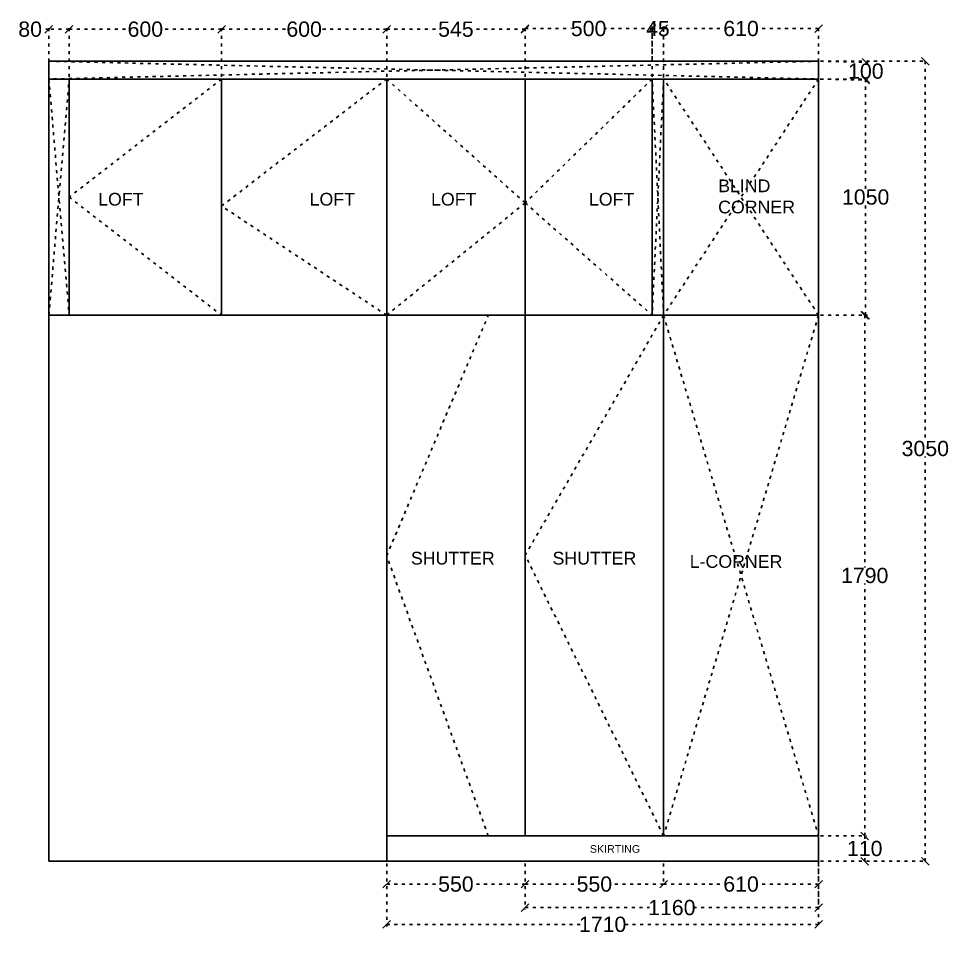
# Model space of a CAD drawing. Header units: millimetres. Extents: x 220712 to 1505573, y -354410 to 241923.
# Drawn here: x 321269 to 324929, y 114529 to 118135 of the extents above; entities that cross this region are included whole.
import ezdxf

# ---------------------------------------------------------------- set-up
doc = ezdxf.new("R2010")
doc.units = ezdxf.units.MM
doc.header["$MEASUREMENT"] = 0
doc.linetypes.add('ACAD_ISO03W100', pattern=[30, 12, -18])
doc.layers.add('Walls', color=253, linetype='Continuous')
doc.styles.get("Standard").update_dxf_attribs({"font": 'arial.ttf'})
doc.dimstyles.get("Standard").update_dxf_attribs({"dimtxt": 60, "dimasz": 30, "dimexe": 7.75, "dimexo": 8.13, "dimgap": 0.63, "dimtad": 0, "dimtih": 1, "dimtoh": 1, "dimdec": 0, "dimzin": 0, "dimtxsty": 'Standard', "dimblk": 'OBLIQUE', "dimcen": 2.25, "dimclrd": 1, "dimclre": 1, "dimclrt": 1, "dimadec": 0, "dimazin": 0, "dimtfac": 1, "dimtdec": 0, "dimtofl": 0, "dimtmove": 0, "dimatfit": 3, "dimfxl": 1, "dimtolj": 1, "dimtzin": 0, "dimlwd": 30, "dimarcsym": 0})

# ---------------------------------------------------------------- blocks, each defined once
blk = doc.blocks.new('_Oblique')
at = {"color": 0, "linetype": 'ByBlock', "lineweight": -2}
blk.add_line((-0.5, -0.5), (0.5, 0.5), dxfattribs=at)
blk = doc.blocks.new('*D1007')
at = {"layer": 'Defpoints', "color": 0, "linetype": 'ACAD_ISO03W100', "transparency": 16777216}
for p in [(324417.8, 117967), (324416.2, 117897), (324603.2, 117892.7)]:
    blk.add_point(p, dxfattribs=at)
at = {"layer": 'Walls', "color": 1, "linetype": 'ACAD_ISO03W100', "lineweight": -2, "transparency": 16777216}
for p, q in [((324426, 117966.8), (324612.6, 117962.5)), ((324424.4, 117896.8), (324611, 117892.5))]:
    blk.add_line(p, q, dxfattribs=at)
at = {"layer": 'Walls', "color": 1, "linetype": 'ACAD_ISO03W100', "lineweight": 30, "transparency": 16777216}
for p, q in [((324604.8, 117962.7), (324604.7, 117959)), ((324603.2, 117892.7), (324603.3, 117896.4))]:
    blk.add_line(p, q, dxfattribs=at)
at = {"layer": 'Walls', "color": 1, "linetype": 'ACAD_ISO03W100', "lineweight": 30, "transparency": 16777216, "xscale": 30, "yscale": 30, "zscale": 30}
for p, rotation in [((324604.8, 117962.7), 88.67657053874741), ((324603.2, 117892.7), 268.6765705387475)]:
    blk.add_blockref('_Oblique', p, dxfattribs=dict(at, rotation=rotation))
at = {"layer": 'Walls', "color": 1, "linetype": 'ACAD_ISO03W100', "transparency": 16777216, "insert": (324604, 117927.7), "char_height": 60, "attachment_point": 5}
blk.add_mtext('\\A1;100', dxfattribs=at)
blk = doc.blocks.new('*D1008')
at = {"layer": 'Defpoints', "color": 0, "linetype": 'ACAD_ISO03W100', "transparency": 16777216}
for p in [(324417.8, 117897), (324417.8, 116967), (324603.3, 116967)]:
    blk.add_point(p, dxfattribs=at)
at = {"layer": 'Walls', "color": 1, "linetype": 'ACAD_ISO03W100', "lineweight": -2, "transparency": 16777216}
for p, q in [((324426, 117897), (324611.1, 117897)), ((324426, 116967), (324611.1, 116967))]:
    blk.add_line(p, q, dxfattribs=at)
at = {"layer": 'Walls', "color": 1, "linetype": 'ACAD_ISO03W100', "lineweight": 30, "transparency": 16777216}
for p, q in [((324603.3, 117897), (324603.3, 117463.3)), ((324603.3, 116967), (324603.3, 117400.7))]:
    blk.add_line(p, q, dxfattribs=at)
at = {"layer": 'Walls', "color": 1, "linetype": 'ACAD_ISO03W100', "lineweight": 30, "transparency": 16777216, "xscale": 30, "yscale": 30, "zscale": 30}
for p, rotation in [((324603.3, 117897), 90), ((324603.3, 116967), 270)]:
    blk.add_blockref('_Oblique', p, dxfattribs=dict(at, rotation=rotation))
at = {"layer": 'Walls', "color": 1, "linetype": 'ACAD_ISO03W100', "transparency": 16777216, "insert": (324603.3, 117432), "char_height": 60, "attachment_point": 5}
blk.add_mtext('\\A1;1050', dxfattribs=at)
blk = doc.blocks.new('*D1009')
at = {"layer": 'Defpoints', "color": 0, "linetype": 'ACAD_ISO03W100', "transparency": 16777216}
for p in [(324417.8, 116967), (324417.8, 114917), (324599.6, 114917)]:
    blk.add_point(p, dxfattribs=at)
at = {"layer": 'Walls', "color": 1, "linetype": 'ACAD_ISO03W100', "lineweight": -2, "transparency": 16777216}
for p, q in [((324426, 116967), (324607.3, 116967)), ((324426, 114917), (324607.3, 114917))]:
    blk.add_line(p, q, dxfattribs=at)
at = {"layer": 'Walls', "color": 1, "linetype": 'ACAD_ISO03W100', "lineweight": 30, "transparency": 16777216}
for p, q in [((324599.6, 116967), (324599.6, 115973.3)), ((324599.6, 114917), (324599.6, 115910.7))]:
    blk.add_line(p, q, dxfattribs=at)
at = {"layer": 'Walls', "color": 1, "linetype": 'ACAD_ISO03W100', "lineweight": 30, "transparency": 16777216, "xscale": 30, "yscale": 30, "zscale": 30}
for p, rotation in [((324599.6, 116967), 90), ((324599.6, 114917), 270)]:
    blk.add_blockref('_Oblique', p, dxfattribs=dict(at, rotation=rotation))
at = {"layer": 'Walls', "color": 1, "linetype": 'ACAD_ISO03W100', "transparency": 16777216, "insert": (324599.6, 115942), "char_height": 60, "attachment_point": 5}
blk.add_mtext('\\A1;1790', dxfattribs=at)
blk = doc.blocks.new('*D1010')
at = {"layer": 'Defpoints', "color": 0, "linetype": 'ACAD_ISO03W100', "transparency": 16777216}
for p in [(324417.8, 114917), (324599.6, 114917), (324417.8, 114817)]:
    blk.add_point(p, dxfattribs=at)
at = {"layer": 'Walls', "color": 1, "linetype": 'ACAD_ISO03W100', "lineweight": -2, "transparency": 16777216}
for p, q in [((324426, 114917), (324607.3, 114917)), ((324426, 114817), (324607.3, 114817))]:
    blk.add_line(p, q, dxfattribs=at)
at = {"layer": 'Walls', "color": 1, "linetype": 'ACAD_ISO03W100', "lineweight": 30, "transparency": 16777216}
for p, q in [((324599.6, 114917), (324599.6, 114898.3)), ((324599.6, 114817), (324599.6, 114835.7))]:
    blk.add_line(p, q, dxfattribs=at)
at = {"layer": 'Walls', "color": 1, "linetype": 'ACAD_ISO03W100', "lineweight": 30, "transparency": 16777216, "xscale": 30, "yscale": 30, "zscale": 30}
for p, rotation in [((324599.6, 114917), 90), ((324599.6, 114817), 270)]:
    blk.add_blockref('_Oblique', p, dxfattribs=dict(at, rotation=rotation))
at = {"layer": 'Walls', "color": 1, "linetype": 'ACAD_ISO03W100', "transparency": 16777216, "insert": (324599.6, 114867), "char_height": 60, "attachment_point": 5}
blk.add_mtext('\\A1;110', dxfattribs=at)
blk = doc.blocks.new('*D1011')
at = {"layer": 'Defpoints', "color": 0, "linetype": 'ACAD_ISO03W100', "lineweight": -2, "transparency": 16777216}
for p in [(324417.8, 114917), (323807.8, 114817), (323807.8, 114727)]:
    blk.add_point(p, dxfattribs=at)
at = {"layer": 'Walls', "color": 1, "linetype": 'ACAD_ISO03W100', "lineweight": -2, "transparency": 16777216}
for p, q in [((324417.8, 114908.9), (324417.8, 114719.2)), ((323807.8, 114808.9), (323807.8, 114719.2))]:
    blk.add_line(p, q, dxfattribs=at)
at = {"layer": 'Walls', "color": 1, "linetype": 'ACAD_ISO03W100', "lineweight": 30, "transparency": 16777216}
for p, q in [((323807.8, 114727), (324045.9, 114727)), ((324417.8, 114727), (324179.8, 114727))]:
    blk.add_line(p, q, dxfattribs=at)
at = {"layer": 'Walls', "color": 1, "linetype": 'ACAD_ISO03W100', "lineweight": 30, "transparency": 16777216, "xscale": 30, "yscale": 30, "zscale": 30, "rotation": 180}
blk.add_blockref('_Oblique', (323807.8, 114727), dxfattribs=at)
at = {"layer": 'Walls', "color": 1, "linetype": 'ACAD_ISO03W100', "lineweight": 30, "transparency": 16777216, "xscale": 30, "yscale": 30, "zscale": 30}
blk.add_blockref('_Oblique', (324417.8, 114727), dxfattribs=at)
at = {"layer": 'Walls', "color": 1, "linetype": 'ACAD_ISO03W100', "transparency": 16777216, "insert": (324112.8, 114727), "char_height": 60, "attachment_point": 5}
blk.add_mtext('\\A1;610', dxfattribs=at)
blk = doc.blocks.new('*D1012')
at = {"layer": 'Defpoints', "color": 0, "linetype": 'ACAD_ISO03W100', "lineweight": -2, "transparency": 16777216}
for p in [(323262.8, 114817), (323807.8, 114817), (323262.8, 114727)]:
    blk.add_point(p, dxfattribs=at)
at = {"layer": 'Walls', "color": 1, "linetype": 'ACAD_ISO03W100', "lineweight": -2, "transparency": 16777216}
for p, q in [((323262.8, 114808.9), (323262.8, 114719.2)), ((323807.8, 114808.9), (323807.8, 114719.2))]:
    blk.add_line(p, q, dxfattribs=at)
at = {"layer": 'Walls', "color": 1, "linetype": 'ACAD_ISO03W100', "lineweight": 30, "transparency": 16777216}
for p, q in [((323262.8, 114727), (323468.5, 114727)), ((323807.8, 114727), (323602.2, 114727))]:
    blk.add_line(p, q, dxfattribs=at)
at = {"layer": 'Walls', "color": 1, "linetype": 'ACAD_ISO03W100', "lineweight": 30, "transparency": 16777216, "xscale": 30, "yscale": 30, "zscale": 30, "rotation": 180}
blk.add_blockref('_Oblique', (323262.8, 114727), dxfattribs=at)
at = {"layer": 'Walls', "color": 1, "linetype": 'ACAD_ISO03W100', "lineweight": 30, "transparency": 16777216, "xscale": 30, "yscale": 30, "zscale": 30}
blk.add_blockref('_Oblique', (323807.8, 114727), dxfattribs=at)
at = {"layer": 'Walls', "color": 1, "linetype": 'ACAD_ISO03W100', "transparency": 16777216, "insert": (323535.3, 114727), "char_height": 60, "attachment_point": 5}
blk.add_mtext('\\A1;550', dxfattribs=at)
blk = doc.blocks.new('*D921')
at = {"layer": 'Defpoints', "color": 0, "linetype": 'ACAD_ISO03W100', "lineweight": -2, "transparency": 16777216}
for p in [(322717.8, 114817), (323262.8, 114817), (323262.8, 114727)]:
    blk.add_point(p, dxfattribs=at)
at = {"layer": 'Walls', "color": 1, "linetype": 'ACAD_ISO03W100', "lineweight": -2, "transparency": 16777216}
for p, q in [((322717.8, 114808.9), (322717.8, 114719.2)), ((323262.8, 114808.9), (323262.8, 114719.2))]:
    blk.add_line(p, q, dxfattribs=at)
at = {"layer": 'Walls', "color": 1, "linetype": 'ACAD_ISO03W100', "lineweight": 30, "transparency": 16777216}
for p, q in [((322717.8, 114727), (322923.5, 114727)), ((323262.8, 114727), (323057.2, 114727))]:
    blk.add_line(p, q, dxfattribs=at)
at = {"layer": 'Walls', "color": 1, "linetype": 'ACAD_ISO03W100', "lineweight": 30, "transparency": 16777216, "xscale": 30, "yscale": 30, "zscale": 30, "rotation": 180}
blk.add_blockref('_Oblique', (322717.8, 114727), dxfattribs=at)
at = {"layer": 'Walls', "color": 1, "linetype": 'ACAD_ISO03W100', "lineweight": 30, "transparency": 16777216, "xscale": 30, "yscale": 30, "zscale": 30}
blk.add_blockref('_Oblique', (323262.8, 114727), dxfattribs=at)
at = {"layer": 'Walls', "color": 1, "linetype": 'ACAD_ISO03W100', "transparency": 16777216, "insert": (322990.3, 114727), "char_height": 60, "attachment_point": 5}
blk.add_mtext('\\A1;550', dxfattribs=at)
blk = doc.blocks.new('*D922')
at = {"layer": 'Defpoints', "color": 0, "linetype": 'ACAD_ISO03W100', "lineweight": -2, "transparency": 16777216}
for p in [(324417.8, 114917), (322717.8, 114817), (324417.8, 114568.5)]:
    blk.add_point(p, dxfattribs=at)
at = {"layer": 'Walls', "color": 1, "linetype": 'ACAD_ISO03W100', "lineweight": -2, "transparency": 16777216}
for p, q in [((324417.8, 114908.9), (324417.8, 114560.8)), ((322717.8, 114808.9), (322717.8, 114560.8))]:
    blk.add_line(p, q, dxfattribs=at)
at = {"layer": 'Walls', "color": 1, "linetype": 'ACAD_ISO03W100', "lineweight": 30, "transparency": 16777216}
for p, q in [((322717.8, 114568.5), (323480.5, 114568.5)), ((324417.8, 114568.5), (323655.1, 114568.5))]:
    blk.add_line(p, q, dxfattribs=at)
at = {"layer": 'Walls', "color": 1, "linetype": 'ACAD_ISO03W100', "lineweight": 30, "transparency": 16777216, "xscale": 30, "yscale": 30, "zscale": 30, "rotation": 180}
blk.add_blockref('_Oblique', (322717.8, 114568.5), dxfattribs=at)
at = {"layer": 'Walls', "color": 1, "linetype": 'ACAD_ISO03W100', "lineweight": 30, "transparency": 16777216, "xscale": 30, "yscale": 30, "zscale": 30}
blk.add_blockref('_Oblique', (324417.8, 114568.5), dxfattribs=at)
at = {"layer": 'Walls', "color": 1, "linetype": 'ACAD_ISO03W100', "transparency": 16777216, "insert": (323567.8, 114568.5), "char_height": 60, "attachment_point": 5}
blk.add_mtext('\\A1;1710', dxfattribs=at)
blk = doc.blocks.new('*D923')
at = {"layer": 'Defpoints', "color": 0, "linetype": 'ACAD_ISO03W100', "transparency": 16777216}
for p in [(324417.8, 117967), (324417.8, 114817), (324838.2, 114817)]:
    blk.add_point(p, dxfattribs=at)
at = {"layer": 'Walls', "color": 1, "linetype": 'ACAD_ISO03W100', "lineweight": -2, "transparency": 16777216}
for p, q in [((324426, 117967), (324845.9, 117967)), ((324426, 114817), (324845.9, 114817))]:
    blk.add_line(p, q, dxfattribs=at)
at = {"layer": 'Walls', "color": 1, "linetype": 'ACAD_ISO03W100', "lineweight": 30, "transparency": 16777216}
for p, q in [((324838.2, 117967), (324838.2, 116473.3)), ((324838.2, 114817), (324838.2, 116410.7))]:
    blk.add_line(p, q, dxfattribs=at)
at = {"layer": 'Walls', "color": 1, "linetype": 'ACAD_ISO03W100', "lineweight": 30, "transparency": 16777216, "xscale": 30, "yscale": 30, "zscale": 30}
for p, rotation in [((324838.2, 117967), 90), ((324838.2, 114817), 270)]:
    blk.add_blockref('_Oblique', p, dxfattribs=dict(at, rotation=rotation))
at = {"layer": 'Walls', "color": 1, "linetype": 'ACAD_ISO03W100', "transparency": 16777216, "insert": (324838.2, 116442), "char_height": 60, "attachment_point": 5}
blk.add_mtext('\\A1;3050', dxfattribs=at)
blk = doc.blocks.new('*D1303')
at = {"layer": 'Defpoints', "color": 0, "linetype": 'ACAD_ISO03W100', "transparency": 16777216}
for p in [(321387.8, 118093), (321387.8, 117897), (321467.8, 117897)]:
    blk.add_point(p, dxfattribs=at)
at = {"layer": 'Walls', "color": 1, "linetype": 'ACAD_ISO03W100', "lineweight": 30, "transparency": 16777216}
for p, q in [((321387.8, 118093), (321357.8, 118093)), ((321467.8, 118093), (321387.8, 118093))]:
    blk.add_line(p, q, dxfattribs=at)
at = {"layer": 'Walls', "color": 1, "linetype": 'ACAD_ISO03W100', "lineweight": -2, "transparency": 16777216}
for p, q in [((321387.8, 117905.1), (321387.8, 118100.8)), ((321467.8, 117905.1), (321467.8, 118100.8))]:
    blk.add_line(p, q, dxfattribs=at)
at = {"layer": 'Walls', "color": 1, "linetype": 'ACAD_ISO03W100', "lineweight": 30, "transparency": 16777216, "xscale": 30, "yscale": 30, "zscale": 30, "rotation": 180}
blk.add_blockref('_Oblique', (321387.8, 118093), dxfattribs=at)
at = {"layer": 'Walls', "color": 1, "linetype": 'ACAD_ISO03W100', "lineweight": 30, "transparency": 16777216, "xscale": 30, "yscale": 30, "zscale": 30}
blk.add_blockref('_Oblique', (321467.8, 118093), dxfattribs=at)
at = {"layer": 'Walls', "color": 1, "linetype": 'ACAD_ISO03W100', "transparency": 16777216, "insert": (321314.3, 118093), "char_height": 60, "attachment_point": 5}
blk.add_mtext('\\A1;80', dxfattribs=at)
blk = doc.blocks.new('*D1304')
at = {"layer": 'Defpoints', "color": 0, "linetype": 'ACAD_ISO03W100', "transparency": 16777216}
for p in [(321467.8, 118093), (321467.8, 117897), (322067.8, 117897)]:
    blk.add_point(p, dxfattribs=at)
at = {"layer": 'Walls', "color": 1, "linetype": 'ACAD_ISO03W100', "lineweight": -2, "transparency": 16777216}
for p, q in [((321467.8, 117905.1), (321467.8, 118100.8)), ((322067.8, 117905.1), (322067.8, 118100.8))]:
    blk.add_line(p, q, dxfattribs=at)
at = {"layer": 'Walls', "color": 1, "linetype": 'ACAD_ISO03W100', "lineweight": 30, "transparency": 16777216}
for p, q in [((321467.8, 118093), (321700.9, 118093)), ((322067.8, 118093), (321834.8, 118093))]:
    blk.add_line(p, q, dxfattribs=at)
at = {"layer": 'Walls', "color": 1, "linetype": 'ACAD_ISO03W100', "lineweight": 30, "transparency": 16777216, "xscale": 30, "yscale": 30, "zscale": 30, "rotation": 180}
blk.add_blockref('_Oblique', (321467.8, 118093), dxfattribs=at)
at = {"layer": 'Walls', "color": 1, "linetype": 'ACAD_ISO03W100', "lineweight": 30, "transparency": 16777216, "xscale": 30, "yscale": 30, "zscale": 30}
blk.add_blockref('_Oblique', (322067.8, 118093), dxfattribs=at)
at = {"layer": 'Walls', "color": 1, "linetype": 'ACAD_ISO03W100', "transparency": 16777216, "insert": (321767.8, 118093), "char_height": 60, "attachment_point": 5}
blk.add_mtext('\\A1;600', dxfattribs=at)
blk = doc.blocks.new('*D1305')
at = {"layer": 'Defpoints', "color": 0, "linetype": 'ACAD_ISO03W100', "transparency": 16777216}
for p in [(323262.8, 118093), (322717.8, 117897), (323262.8, 117897)]:
    blk.add_point(p, dxfattribs=at)
at = {"layer": 'Walls', "color": 1, "linetype": 'ACAD_ISO03W100', "lineweight": -2, "transparency": 16777216}
for p, q in [((322717.8, 117905.1), (322717.8, 118100.8)), ((323262.8, 117905.1), (323262.8, 118100.8))]:
    blk.add_line(p, q, dxfattribs=at)
at = {"layer": 'Walls', "color": 1, "linetype": 'ACAD_ISO03W100', "lineweight": 30, "transparency": 16777216}
for p, q in [((322717.8, 118093), (322923.2, 118093)), ((323262.8, 118093), (323057.5, 118093))]:
    blk.add_line(p, q, dxfattribs=at)
at = {"layer": 'Walls', "color": 1, "linetype": 'ACAD_ISO03W100', "lineweight": 30, "transparency": 16777216, "xscale": 30, "yscale": 30, "zscale": 30, "rotation": 180}
blk.add_blockref('_Oblique', (322717.8, 118093), dxfattribs=at)
at = {"layer": 'Walls', "color": 1, "linetype": 'ACAD_ISO03W100', "lineweight": 30, "transparency": 16777216, "xscale": 30, "yscale": 30, "zscale": 30}
blk.add_blockref('_Oblique', (323262.8, 118093), dxfattribs=at)
at = {"layer": 'Walls', "color": 1, "linetype": 'ACAD_ISO03W100', "transparency": 16777216, "insert": (322990.3, 118093), "char_height": 60, "attachment_point": 5}
blk.add_mtext('\\A1;545', dxfattribs=at)
blk = doc.blocks.new('*D1306')
at = {"layer": 'Defpoints', "color": 0, "linetype": 'ACAD_ISO03W100', "transparency": 16777216}
for p in [(323762.8, 118095.5), (323762.8, 117967), (323262.8, 117897)]:
    blk.add_point(p, dxfattribs=at)
at = {"layer": 'Walls', "color": 1, "linetype": 'ACAD_ISO03W100', "lineweight": -2, "transparency": 16777216}
for p, q in [((323262.8, 117905.1), (323262.8, 118103.2)), ((323762.8, 117975.1), (323762.8, 118103.2))]:
    blk.add_line(p, q, dxfattribs=at)
at = {"layer": 'Walls', "color": 1, "linetype": 'ACAD_ISO03W100', "lineweight": 30, "transparency": 16777216}
for p, q in [((323262.8, 118095.5), (323446, 118095.5)), ((323762.8, 118095.5), (323579.7, 118095.5))]:
    blk.add_line(p, q, dxfattribs=at)
at = {"layer": 'Walls', "color": 1, "linetype": 'ACAD_ISO03W100', "lineweight": 30, "transparency": 16777216, "xscale": 30, "yscale": 30, "zscale": 30, "rotation": 180}
blk.add_blockref('_Oblique', (323262.8, 118095.5), dxfattribs=at)
at = {"layer": 'Walls', "color": 1, "linetype": 'ACAD_ISO03W100', "lineweight": 30, "transparency": 16777216, "xscale": 30, "yscale": 30, "zscale": 30}
blk.add_blockref('_Oblique', (323762.8, 118095.5), dxfattribs=at)
at = {"layer": 'Walls', "color": 1, "linetype": 'ACAD_ISO03W100', "transparency": 16777216, "insert": (323512.8, 118095.5), "char_height": 60, "attachment_point": 5}
blk.add_mtext('\\A1;500', dxfattribs=at)
blk = doc.blocks.new('*D1307')
at = {"layer": 'Defpoints', "color": 0, "linetype": 'ACAD_ISO03W100', "transparency": 16777216}
for p in [(323807.7, 118095.5), (323762.8, 117897), (323807.7, 117894.8)]:
    blk.add_point(p, dxfattribs=at)
at = {"layer": 'Walls', "color": 1, "linetype": 'ACAD_ISO03W100', "lineweight": -2, "transparency": 16777216}
for p, q in [((323762.8, 117905.1), (323762.8, 118103.2)), ((323807.7, 117903), (323807.7, 118103.2))]:
    blk.add_line(p, q, dxfattribs=at)
at = {"layer": 'Walls', "color": 1, "linetype": 'ACAD_ISO03W100', "lineweight": 30, "transparency": 16777216}
blk.add_line((323762.8, 118095.5), (323807.7, 118095.5), dxfattribs=at)
at = {"layer": 'Walls', "color": 1, "linetype": 'ACAD_ISO03W100', "lineweight": 30, "transparency": 16777216, "xscale": 30, "yscale": 30, "zscale": 30, "rotation": 180}
blk.add_blockref('_Oblique', (323762.8, 118095.5), dxfattribs=at)
at = {"layer": 'Walls', "color": 1, "linetype": 'ACAD_ISO03W100', "lineweight": 30, "transparency": 16777216, "xscale": 30, "yscale": 30, "zscale": 30}
blk.add_blockref('_Oblique', (323807.7, 118095.5), dxfattribs=at)
at = {"layer": 'Walls', "color": 1, "linetype": 'ACAD_ISO03W100', "transparency": 16777216, "insert": (323785.3, 118095.5), "char_height": 60, "attachment_point": 5}
blk.add_mtext('\\A1;45', dxfattribs=at)
blk = doc.blocks.new('*D1308')
at = {"layer": 'Defpoints', "color": 0, "linetype": 'ACAD_ISO03W100', "transparency": 16777216}
for p in [(324417.8, 118095.5), (323807.8, 117897), (324417.8, 117897)]:
    blk.add_point(p, dxfattribs=at)
at = {"layer": 'Walls', "color": 1, "linetype": 'ACAD_ISO03W100', "lineweight": -2, "transparency": 16777216}
for p, q in [((323807.8, 117905.1), (323807.8, 118103.2)), ((324417.8, 117905.1), (324417.8, 118103.2))]:
    blk.add_line(p, q, dxfattribs=at)
at = {"layer": 'Walls', "color": 1, "linetype": 'ACAD_ISO03W100', "lineweight": 30, "transparency": 16777216}
for p, q in [((323807.8, 118095.5), (324045.9, 118095.5)), ((324417.8, 118095.5), (324179.8, 118095.5))]:
    blk.add_line(p, q, dxfattribs=at)
at = {"layer": 'Walls', "color": 1, "linetype": 'ACAD_ISO03W100', "lineweight": 30, "transparency": 16777216, "xscale": 30, "yscale": 30, "zscale": 30, "rotation": 180}
blk.add_blockref('_Oblique', (323807.8, 118095.5), dxfattribs=at)
at = {"layer": 'Walls', "color": 1, "linetype": 'ACAD_ISO03W100', "lineweight": 30, "transparency": 16777216, "xscale": 30, "yscale": 30, "zscale": 30}
blk.add_blockref('_Oblique', (324417.8, 118095.5), dxfattribs=at)
at = {"layer": 'Walls', "color": 1, "linetype": 'ACAD_ISO03W100', "transparency": 16777216, "insert": (324112.8, 118095.5), "char_height": 60, "attachment_point": 5}
blk.add_mtext('\\A1;610', dxfattribs=at)
blk = doc.blocks.new('*D1966')
at = {"layer": 'Defpoints', "color": 0, "linetype": 'ACAD_ISO03W100', "transparency": 16777216}
for p in [(322067.8, 118093), (322067.8, 117897), (322717.8, 117897)]:
    blk.add_point(p, dxfattribs=at)
at = {"layer": 'Walls', "color": 1, "linetype": 'ACAD_ISO03W100', "lineweight": -2, "transparency": 16777216}
for p, q in [((322067.8, 117905.1), (322067.8, 118100.8)), ((322717.8, 117905.1), (322717.8, 118100.8))]:
    blk.add_line(p, q, dxfattribs=at)
at = {"layer": 'Walls', "color": 1, "linetype": 'ACAD_ISO03W100', "lineweight": 30, "transparency": 16777216}
for p, q in [((322067.8, 118093), (322325.9, 118093)), ((322717.8, 118093), (322459.8, 118093))]:
    blk.add_line(p, q, dxfattribs=at)
at = {"layer": 'Walls', "color": 1, "linetype": 'ACAD_ISO03W100', "lineweight": 30, "transparency": 16777216, "xscale": 30, "yscale": 30, "zscale": 30, "rotation": 180}
blk.add_blockref('_Oblique', (322067.8, 118093), dxfattribs=at)
at = {"layer": 'Walls', "color": 1, "linetype": 'ACAD_ISO03W100', "lineweight": 30, "transparency": 16777216, "xscale": 30, "yscale": 30, "zscale": 30}
blk.add_blockref('_Oblique', (322717.8, 118093), dxfattribs=at)
at = {"layer": 'Walls', "color": 1, "linetype": 'ACAD_ISO03W100', "transparency": 16777216, "insert": (322392.8, 118093), "char_height": 60, "attachment_point": 5}
blk.add_mtext('\\A1;600', dxfattribs=at)
blk = doc.blocks.new('*D1974')
at = {"layer": 'Defpoints', "color": 0, "linetype": 'ACAD_ISO03W100', "lineweight": -2, "transparency": 16777216}
for p in [(323262.8, 114817), (324417.8, 114817), (324417.8, 114634.5)]:
    blk.add_point(p, dxfattribs=at)
at = {"layer": 'Walls', "color": 1, "linetype": 'ACAD_ISO03W100', "lineweight": -2, "transparency": 16777216}
for p, q in [((323262.8, 114808.9), (323262.8, 114626.8)), ((324417.8, 114808.9), (324417.8, 114626.8))]:
    blk.add_line(p, q, dxfattribs=at)
at = {"layer": 'Walls', "color": 1, "linetype": 'ACAD_ISO03W100', "lineweight": 30, "transparency": 16777216}
for p, q in [((323262.8, 114634.5), (323753, 114634.5)), ((324417.8, 114634.5), (323927.6, 114634.5))]:
    blk.add_line(p, q, dxfattribs=at)
at = {"layer": 'Walls', "color": 1, "linetype": 'ACAD_ISO03W100', "lineweight": 30, "transparency": 16777216, "xscale": 30, "yscale": 30, "zscale": 30, "rotation": 180}
blk.add_blockref('_Oblique', (323262.8, 114634.5), dxfattribs=at)
at = {"layer": 'Walls', "color": 1, "linetype": 'ACAD_ISO03W100', "lineweight": 30, "transparency": 16777216, "xscale": 30, "yscale": 30, "zscale": 30}
blk.add_blockref('_Oblique', (324417.8, 114634.5), dxfattribs=at)
at = {"layer": 'Walls', "color": 1, "linetype": 'ACAD_ISO03W100', "transparency": 16777216, "insert": (323840.3, 114634.5), "char_height": 60, "attachment_point": 5}
blk.add_mtext('\\A1;1160', dxfattribs=at)

msp = doc.modelspace()

# ---------------------------------------------------------------- linework, layer by layer
at = {"layer": 'Walls', "color": 18, "true_color": 0x000000}
for p, q in [((321387.8, 117967), (321387.8, 114817)), ((321387.8, 117967), (324417.8, 117967)), ((324417.8, 117967), (324417.8, 116967)), ((321387.8, 117897), (324417.8, 117897)), ((321467.8, 117897), (321467.8, 116967)), ((322067.8, 117897), (322067.8, 116967)), ((322717.8, 117897), (322717.8, 114817)), ((323262.8, 117897), (323262.8, 114917)), ((323762.8, 117897), (323762.8, 116967)), ((323807.8, 117897), (323807.8, 116967)), ((321387.8, 116967), (324417.8, 116967)), ((323807.8, 116967), (323807.8, 114917)), ((324417.8, 116967), (324417.8, 114817)), ((324417.8, 114917), (322717.8, 114917)), ((324417.8, 114817), (321387.8, 114817))]:
    msp.add_line(p, q, dxfattribs=at)
at = {"layer": 'Walls', "color": 242, "linetype": 'ACAD_ISO03W100', "true_color": 0xcd2027}
for points in [[(321387.8, 117967), (324417.8, 117897), (324417.8, 117967), (321387.8, 117897)], [(323807.8, 117897), (323762.8, 116967)], [(323807.8, 116967), (323762.8, 117897)]]:
    msp.add_lwpolyline(points, dxfattribs=at)
at = {"layer": 'Walls', "color": 240, "linetype": 'ACAD_ISO03W100', "true_color": 0xed1f24}
msp.add_lwpolyline([(321387.8, 116967), (321467.8, 117897), (321387.8, 117897), (321467.8, 116967)], dxfattribs=at)
at = {"layer": 'Walls', "color": 9, "linetype": 'ACAD_ISO03W100', "true_color": 0xc7c8ca}
for points in [[(322067.8, 117897), (321467.8, 117432), (322067.8, 116967)], [(322717.8, 117897), (323262.8, 117409.2), (322717.8, 116967), (322067.8, 117397), (322717.8, 117897)], [(323762.8, 117897), (323262.8, 117409.2), (323762.8, 116967)], [(324417.8, 117897), (323807.8, 116967)], [(324417.8, 116967), (323807.9, 117897.5)], [(323117.8, 114917), (322717.8, 116019.7), (323117.8, 116967)], [(323807.8, 114917), (323262.8, 116021.7), (323807.9, 116966.5)], [(324417.8, 116967), (323807.8, 114917)], [(323807.9, 116966.5), (324417.8, 114917)]]:
    msp.add_lwpolyline(points, dxfattribs=at)

# ---------------------------------------------------------------- texts
at = {"color": 7, "char_height": 50}
for s, width, insert, attachment_point in [('BLIND CORNER', 282.386, (324022.6, 117501.4), 1), ('LOFT', 282.386, (321582, 117448.7), 1), ('LOFT', 282.386, (322414.5, 117448.7), 1), ('LOFT', 282.386, (322892.5, 117448.7), 1), ('LOFT', 282.386, (323514.1, 117448.7), 1), ('SHUTTER', 300.775, (323143, 116035.5), 3), ('SHUTTER', 300.775, (323700.5, 116035.5), 3), ('L-CORNER', 300.775, (324275.5, 116022.4), 3)]:
    msp.add_mtext_dynamic_manual_height_columns(s, width=width, gutter_width=1213, heights=[0], dxfattribs=dict(at, insert=insert, attachment_point=attachment_point))
at = {"color": 18, "true_color": 0x000000, "insert": (323517.8, 114880.6), "char_height": 30, "attachment_point": 1}
msp.add_mtext_dynamic_manual_height_columns('SKIRTING', width=2764.543, gutter_width=1, heights=[238.1], dxfattribs=at)

# ---------------------------------------------------------------- dimensions: what is measured, and where the dimension line sits
at = {"layer": 'Walls', "color": 9, "linetype": 'ACAD_ISO03W100', "true_color": 0xc7c8ca}
for base, p1, p2, picture, middle in [((321387.8, 118093), (321467.8, 117897), (321387.8, 117897), '*D1303', (321314.3, 118093)), ((321467.8, 118093), (322067.8, 117897), (321467.8, 117897), '*D1304', (321767.8, 118093)), ((323262.8, 118093), (322717.8, 117897), (323262.8, 117897), '*D1305', (322990.3, 118093)), ((323762.8, 118095.5), (323262.8, 117897), (323762.8, 117967), '*D1306', (323512.8, 118095.5)), ((324417.8, 118095.5), (323807.8, 117897), (324417.8, 117897), '*D1308', (324112.8, 118095.5))]:
    dim = msp.add_linear_dim(base=base, p1=p1, p2=p2, dimstyle='Standard', dxfattribs=at)
    dim.commit()
    dim.dimension.update_dxf_attribs({"geometry": picture, "text_midpoint": middle})
dim = msp.add_linear_dim(base=(322067.8, 118093), p1=(322717.8, 117897), p2=(322067.8, 117897), text='600', dimstyle='Standard', dxfattribs=at)
dim.commit()
dim.dimension.update_dxf_attribs({"geometry": '*D1966', "text_midpoint": (322392.8, 118093)})
dim = msp.add_linear_dim(base=(323807.7, 118095.5), p1=(323762.8, 117897), p2=(323807.7, 117894.8), dimstyle='Standard', dxfattribs=at)
dim.commit()
dim.dimension.update_dxf_attribs({"geometry": '*D1307', "text_midpoint": (323785.3, 118095.5), "dimtype": 160})
at = {"layer": 'Walls', "color": 242, "linetype": 'ACAD_ISO03W100', "true_color": 0xcd2027}
dim = msp.add_aligned_dim(p1=(324417.8, 117967), p2=(324416.2, 117897), distance=187, text='100', dimstyle='Standard', dxfattribs=at)
dim.commit()
dim.dimension.update_dxf_attribs({"geometry": '*D1007', "text_midpoint": (324604, 117927.7)})
dim = msp.add_linear_dim(base=(324838.2, 114817), p1=(324417.8, 117967), p2=(324417.8, 114817), angle=90, text='3050', dimstyle='Standard', dxfattribs=at)
dim.commit()
dim.dimension.update_dxf_attribs({"geometry": '*D923', "text_midpoint": (324838.2, 116442), "dimtype": 160})
for base, p1, p2, text, picture, middle in [((324603.3, 116967), (324417.8, 117897), (324417.8, 116967), '1050', '*D1008', (324603.3, 117432)), ((324599.6, 114917), (324417.8, 116967), (324417.8, 114917), '1790', '*D1009', (324599.6, 115942)), ((324599.6, 114917), (324417.8, 114817), (324417.8, 114917), '110', '*D1010', (324599.6, 114867))]:
    dim = msp.add_linear_dim(base=base, p1=p1, p2=p2, angle=90, text=text, dimstyle='Standard', dxfattribs=at)
    dim.commit()
    dim.dimension.update_dxf_attribs({"geometry": picture, "text_midpoint": middle})
dim = msp.add_linear_dim(base=(324417.8, 114568.5), p1=(322717.8, 114817), p2=(324417.8, 114917), text='1710', dimstyle='Standard', dxfattribs=at)
dim.commit()
dim.dimension.update_dxf_attribs({"geometry": '*D922', "text_midpoint": (323567.8, 114568.5), "dimtype": 160})
dim = msp.add_linear_dim(base=(323807.8, 114727), p1=(324417.8, 114917), p2=(323807.8, 114817), dimstyle='Standard', dxfattribs=at)
dim.commit()
dim.dimension.update_dxf_attribs({"geometry": '*D1011', "text_midpoint": (324112.8, 114727)})
for p1, picture, middle in [((322717.8, 114817), '*D921', (322990.3, 114727)), ((323807.8, 114817), '*D1012', (323535.3, 114727))]:
    dim = msp.add_linear_dim(base=(323262.8, 114727), p1=p1, p2=(323262.8, 114817), text='550', dimstyle='Standard', dxfattribs=at)
    dim.commit()
    dim.dimension.update_dxf_attribs({"geometry": picture, "text_midpoint": middle})
at = {"layer": 'Walls', "color": 18, "linetype": 'ACAD_ISO03W100', "true_color": 0x000000}
dim = msp.add_linear_dim(base=(324417.8, 114634.5), p1=(323262.8, 114817), p2=(324417.8, 114817), text='1160', dimstyle='Standard', dxfattribs=at)
dim.commit()
dim.dimension.update_dxf_attribs({"geometry": '*D1974', "text_midpoint": (323840.3, 114634.5), "dimtype": 160})

doc.saveas('drawing.dxf')
